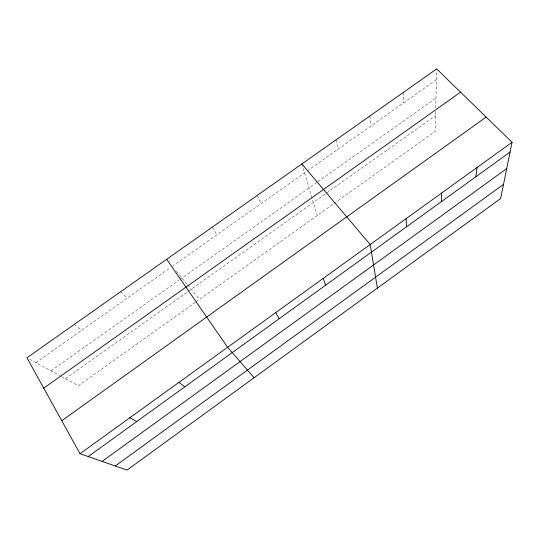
<?xml version="1.0" encoding="UTF-8"?>
<svg xmlns="http://www.w3.org/2000/svg" width="539" height="539" viewBox="0 0 539 539"><rect width="100%" height="100%" fill="white"/><g stroke="black" fill="none" stroke-linecap="round" stroke-linejoin="round"><path stroke-width="0.4" stroke-dasharray="2.69 2.02" d="M435.64 111.425L435.162 131.422L336.228 201.936M435.721 108.09L436.664 68.911M65.394 378.688L187.821 291.673M188.502 291.188L435.546 115.602M195.448 302.264L78.344 385.722L60.355 375.952M196.122 301.779L335.548 202.415M50.996 370.866L179.271 279.97M179.959 279.485L317.249 182.195M317.929 181.71L435.963 98.071M35.877 362.653L170.311 267.688M172.359 266.246L306.57 171.436M307.25 170.957L436.408 79.718M29.699 359.297L59.634 375.562M74.032 324.606L81.861 330.171M120.601 291.767L127.352 298.033M176.421 271.205L187.134 284.262M187.646 284.888L199.518 299.367M212.218 227.175L216.88 234.795M257.278 195.401L260.937 203.675M301.86 163.964L317.269 215.445M335.979 139.911L337.899 149.31M369.815 116.047L371 125.924M403.381 92.385L403.832 102.727"/><path stroke-width="0.81" d="M441.347 201.667L441.744 192.955M475.856 176.758L477.049 167.501M512.05 142.276L500.637 198.541L127.022 470.089L80.015 453.703L26.95 357.802L436.664 68.911L512.05 142.276L80.015 453.703M102.107 461.404L506.707 168.619M115.252 465.986L503.507 184.378M88.241 456.567L510.062 152.059M61.763 420.723L486.178 117.091M43.74 388.141L460.562 92.169M129.798 417.819L136.791 421.518M179.002 382.346L184.796 386.867M254.091 377.731L227.633 347.291L166.659 259.293M301.86 163.964L370.192 244.531L377.388 288.122M275.705 312.64L279.175 318.738M323.218 278.393L325.569 285.246M406.123 218.632L406.547 226.784"/></g></svg>
